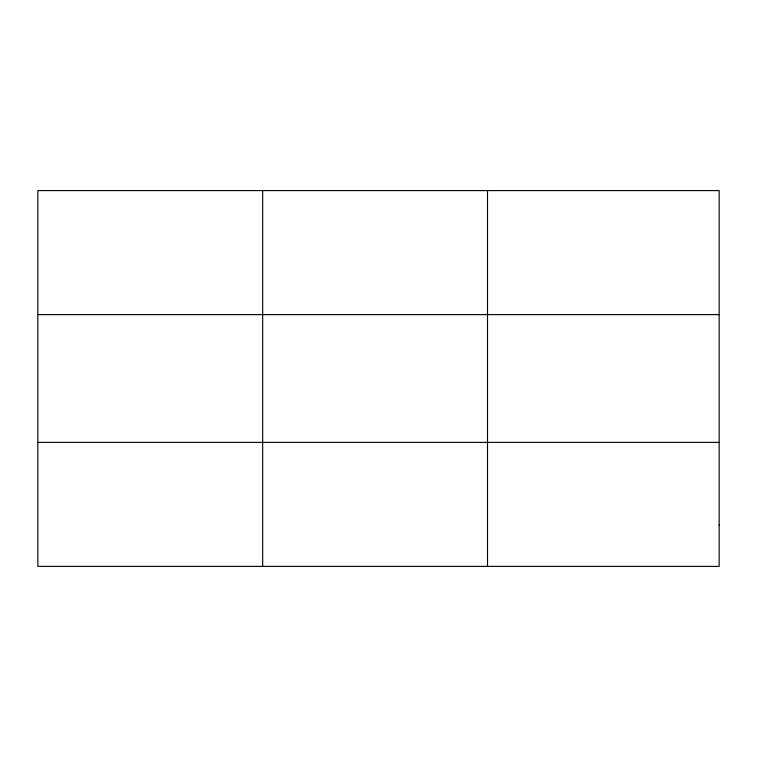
<?xml version="1.0" encoding="UTF-8"?>
<svg xmlns="http://www.w3.org/2000/svg" width="757" height="757" viewBox="0 0 757 757"><rect width="100%" height="100%" fill="white"/><g stroke="black" fill="none" stroke-linecap="round" stroke-linejoin="round"><path stroke-width="1.14" d="M262.679 566.406L262.679 190.594M487.508 566.406L487.508 190.594M37.85 314.609L719.15 314.609M37.85 442.391L719.15 442.391M719.15 525.074L719.15 566.406L37.85 566.406L37.85 190.594L719.15 190.594L719.15 525.074"/></g></svg>
